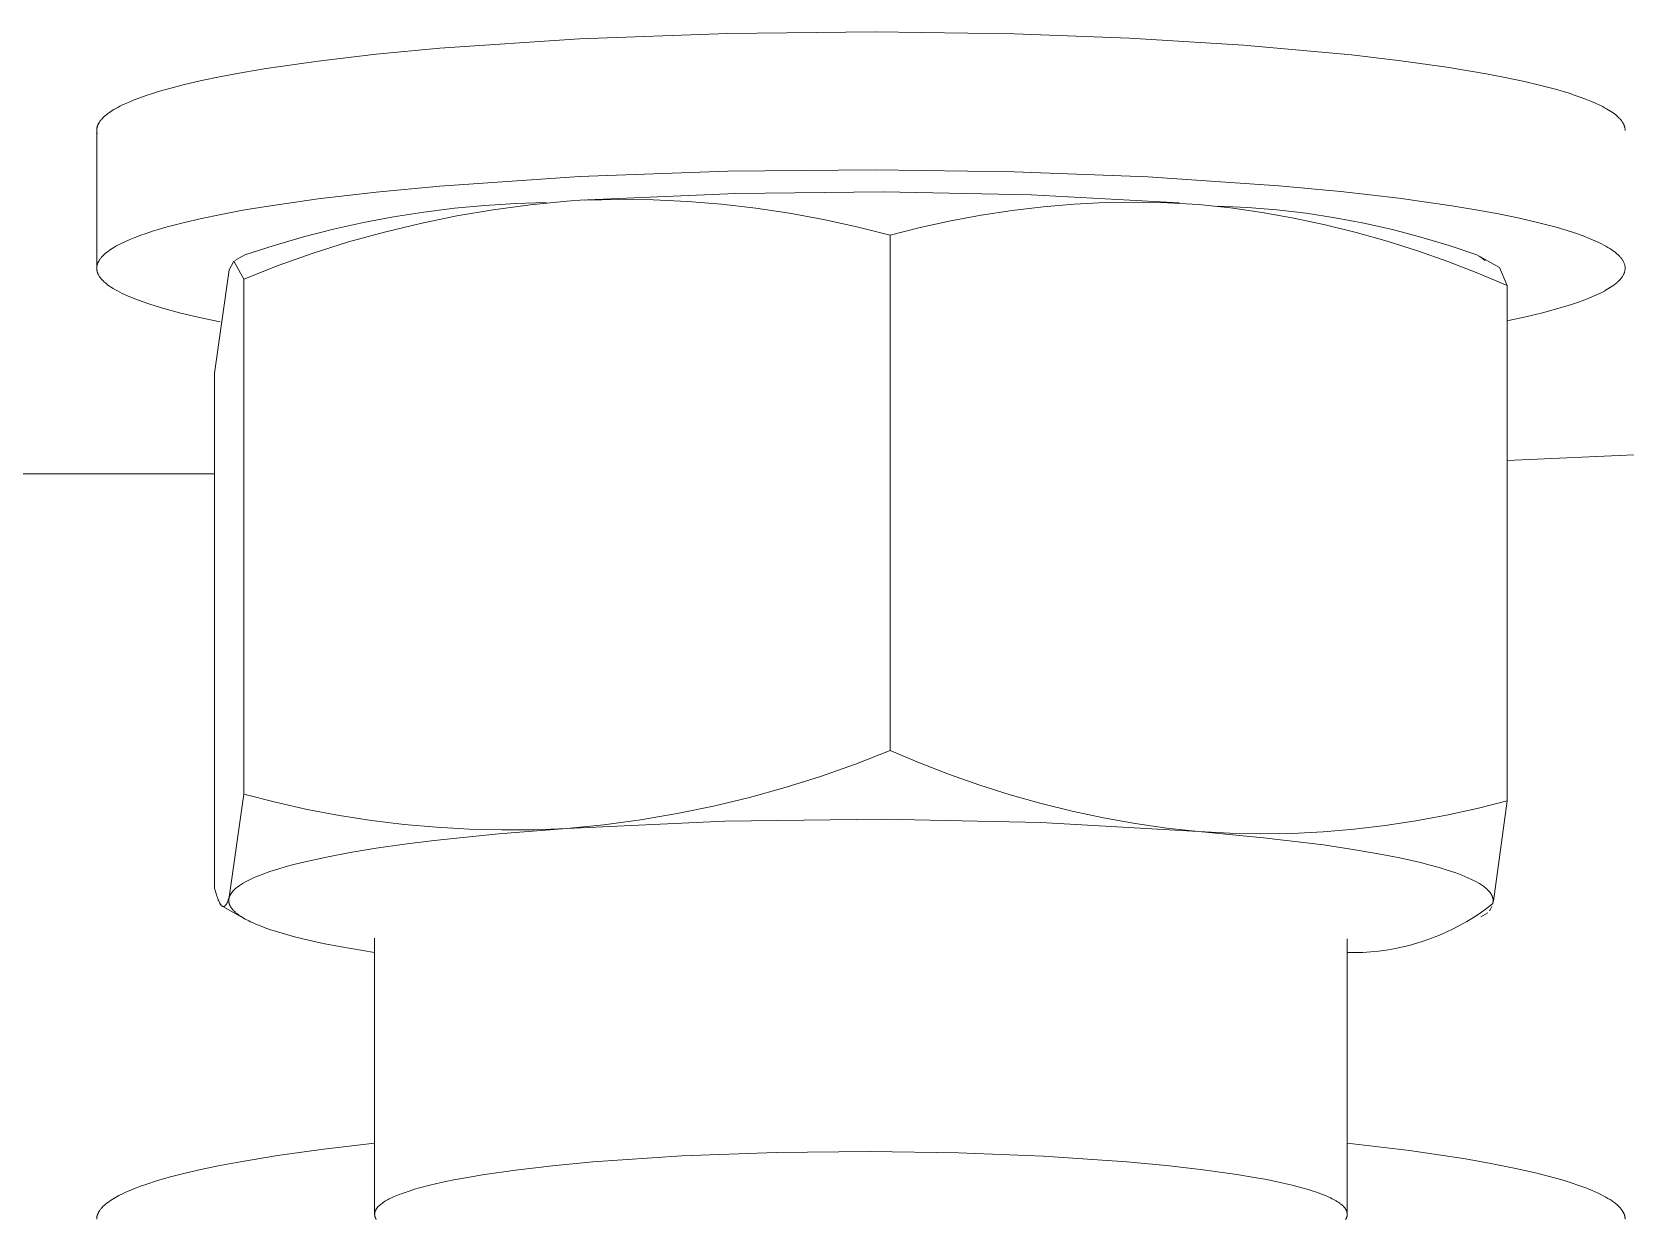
# Model space of a CAD drawing. Header units: inches. Extents: x -10 to 169, y -3 to 129.
# Drawn here: x 61.59 to 62.131, y 111.569 to 111.972 of the extents above; entities that cross this region are included whole.
import ezdxf

# ---------------------------------------------------------------- set-up
doc = ezdxf.new("R2010")
doc.units = ezdxf.units.IN
doc.layers.add('ZANO_R', color=7, linetype='Continuous', lineweight=0)

msp = doc.modelspace()

# ---------------------------------------------------------------- linework, layer by layer
at = {"layer": 'ZANO_R'}
for p, q in [((61.72823, 111.96692), (61.77569, 111.97011)), ((61.77569, 111.97011), (61.82612, 111.97195)), ((61.82612, 111.97195), (61.8763, 111.97245)), ((61.8763, 111.97245), (61.92349, 111.97178)), ((61.92349, 111.97178), (61.96268, 111.97033)), ((61.96268, 111.97033), (62.00153, 111.96796)), ((62.00153, 111.96796), (62.03816, 111.96466)), ((61.6692, 111.96001), (61.68683, 111.96255)), ((61.68683, 111.96255), (61.7066, 111.96487)), ((61.7066, 111.96487), (61.72823, 111.96692)), ((62.03816, 111.96466), (62.05502, 111.96267)), ((62.05502, 111.96267), (62.07059, 111.96048)), ((61.64713, 111.95589), (61.65388, 111.9573)), ((61.65388, 111.9573), (61.66124, 111.95867)), ((61.66124, 111.95867), (61.6692, 111.96001)), ((62.07059, 111.96048), (62.08467, 111.95811)), ((62.08467, 111.95811), (62.09108, 111.95687)), ((62.09108, 111.95687), (62.09705, 111.95559)), ((61.62834, 111.95082), (61.63056, 111.95156)), ((61.63056, 111.95156), (61.63294, 111.95229)), ((61.63294, 111.95229), (61.63547, 111.95302)), ((61.63547, 111.95302), (61.64099, 111.95446)), ((61.64099, 111.95446), (61.64713, 111.95589)), ((62.09705, 111.95559), (62.10257, 111.95428)), ((62.10257, 111.95428), (62.10762, 111.95294)), ((62.10762, 111.95294), (62.11218, 111.95158)), ((62.11218, 111.95158), (62.11428, 111.95089)), ((61.61622, 111.9453), (61.61684, 111.9457)), ((61.61684, 111.9457), (61.61743, 111.94606)), ((61.61743, 111.94606), (61.61806, 111.94643)), ((61.61806, 111.94643), (61.61872, 111.94679)), ((61.61872, 111.94679), (61.61941, 111.94716)), ((61.61941, 111.94716), (61.62014, 111.94752)), ((61.62014, 111.94752), (61.62091, 111.94789)), ((61.62091, 111.94789), (61.62255, 111.94862)), ((61.62255, 111.94862), (61.62433, 111.94935)), ((61.62433, 111.94935), (61.62626, 111.95009)), ((61.62626, 111.95009), (61.62834, 111.95082)), ((62.11428, 111.95089), (62.11626, 111.9502)), ((62.11626, 111.9502), (62.11811, 111.9495)), ((62.11811, 111.9495), (62.11984, 111.9488)), ((62.11984, 111.9488), (62.12144, 111.9481)), ((62.12144, 111.9481), (62.12292, 111.9474)), ((62.12292, 111.9474), (62.12362, 111.94705)), ((62.12362, 111.94705), (62.12428, 111.94669)), ((62.12428, 111.94669), (62.12491, 111.94634)), ((62.12491, 111.94634), (62.12551, 111.94599)), ((62.12551, 111.94599), (62.12608, 111.94564)), ((62.12608, 111.94564), (62.12662, 111.94528)), ((61.6117, 111.94008), (61.61173, 111.94019)), ((61.61173, 111.94019), (61.61176, 111.9403)), ((61.61176, 111.9403), (61.61179, 111.9404)), ((61.61179, 111.9404), (61.61183, 111.94051)), ((61.61183, 111.94051), (61.61187, 111.94062)), ((61.61187, 111.94062), (61.61191, 111.94073)), ((61.61191, 111.94073), (61.61196, 111.94083)), ((61.61196, 111.94083), (61.612, 111.94094)), ((61.612, 111.94094), (61.61205, 111.94105)), ((61.61205, 111.94105), (61.61211, 111.94115)), ((61.61211, 111.94115), (61.61216, 111.94126)), ((61.61216, 111.94126), (61.61222, 111.94137)), ((61.61222, 111.94137), (61.61228, 111.94147)), ((61.61228, 111.94147), (61.61234, 111.94158)), ((61.61234, 111.94158), (61.61241, 111.94169)), ((61.61241, 111.94169), (61.61247, 111.94179)), ((61.61247, 111.94179), (61.61262, 111.942)), ((61.61262, 111.942), (61.61277, 111.94221)), ((61.61277, 111.94221), (61.61293, 111.94242)), ((61.61293, 111.94242), (61.61311, 111.94263)), ((61.61311, 111.94263), (61.61329, 111.94284)), ((61.61329, 111.94284), (61.61348, 111.94305)), ((61.61348, 111.94305), (61.61368, 111.94326)), ((61.61368, 111.94326), (61.6139, 111.94347)), ((61.6139, 111.94347), (61.61412, 111.94367)), ((61.61412, 111.94367), (61.61435, 111.94388)), ((61.61435, 111.94388), (61.61459, 111.94408)), ((61.61459, 111.94408), (61.61484, 111.94429)), ((61.61484, 111.94429), (61.6151, 111.94449)), ((61.6151, 111.94449), (61.61536, 111.9447)), ((61.61536, 111.9447), (61.61564, 111.9449)), ((61.61564, 111.9449), (61.61622, 111.9453)), ((62.12662, 111.94528), (62.12713, 111.94493)), ((62.12713, 111.94493), (62.12761, 111.94458)), ((62.12761, 111.94458), (62.12806, 111.94422)), ((62.12806, 111.94422), (62.12827, 111.94405)), ((62.12827, 111.94405), (62.12847, 111.94387)), ((62.12847, 111.94387), (62.12867, 111.9437)), ((62.12867, 111.9437), (62.12886, 111.94352)), ((62.12886, 111.94352), (62.12904, 111.94334)), ((62.12904, 111.94334), (62.12922, 111.94317)), ((62.12922, 111.94317), (62.12939, 111.94299)), ((62.12939, 111.94299), (62.12955, 111.94282)), ((62.12955, 111.94282), (62.1297, 111.94264)), ((62.1297, 111.94264), (62.12985, 111.94247)), ((62.12985, 111.94247), (62.12999, 111.94229)), ((62.12999, 111.94229), (62.13012, 111.94211)), ((62.13012, 111.94211), (62.13024, 111.94194)), ((62.13024, 111.94194), (62.13036, 111.94177)), ((62.13036, 111.94177), (62.13047, 111.94159)), ((62.13047, 111.94159), (62.13057, 111.94142)), ((62.13057, 111.94142), (62.13066, 111.94124)), ((62.13066, 111.94124), (62.13075, 111.94107)), ((62.13075, 111.94107), (62.13083, 111.94089)), ((62.13083, 111.94089), (62.1309, 111.94072)), ((62.1309, 111.94072), (62.13097, 111.94055)), ((62.13097, 111.94055), (62.13103, 111.94037)), ((62.13103, 111.94037), (62.13108, 111.9402)), ((62.13108, 111.9402), (62.13113, 111.94003)), ((61.61156, 111.93899), (61.61157, 111.9391)), ((61.61156, 111.89277), (61.61156, 111.93899)), ((61.61157, 111.93921), (61.61158, 111.93932)), ((61.61157, 111.9391), (61.61157, 111.93921)), ((61.61158, 111.93932), (61.61159, 111.93943)), ((61.61172, 111.93784), (61.61158, 111.93864)), ((61.61159, 111.93943), (61.6116, 111.93954)), ((61.6116, 111.93954), (61.61161, 111.93965)), ((61.61161, 111.93965), (61.61163, 111.93976)), ((61.61163, 111.93976), (61.61165, 111.93986)), ((61.61165, 111.93986), (61.61168, 111.93997)), ((61.61168, 111.93997), (61.6117, 111.94008)), ((62.13113, 111.94003), (62.13116, 111.93985)), ((62.13116, 111.93985), (62.13119, 111.93968)), ((62.13119, 111.93968), (62.13122, 111.93951)), ((62.13122, 111.93951), (62.13124, 111.93934)), ((62.13124, 111.93934), (62.13125, 111.93917)), ((62.13125, 111.93917), (62.13125, 111.93899)), ((61.77569, 111.92326), (61.82612, 111.9251)), ((61.82612, 111.9251), (61.8763, 111.9256)), ((61.8763, 111.9256), (61.92349, 111.92493)), ((61.92349, 111.92493), (61.96894, 111.92316)), ((61.7066, 111.91802), (61.72823, 111.92007)), ((61.72823, 111.92007), (61.77569, 111.92326)), ((61.96894, 111.92316), (62.01354, 111.92016)), ((62.01354, 111.92016), (62.03459, 111.91819)), ((61.66124, 111.91182), (61.6692, 111.91316)), ((61.6692, 111.91316), (61.68683, 111.9157)), ((61.68683, 111.9157), (61.7066, 111.91802)), ((61.74357, 111.91349), (61.73317, 111.91251)), ((61.75399, 111.91413), (61.74357, 111.91349)), ((61.74641, 111.91201), (61.7589, 111.91369)), ((61.76443, 111.91445), (61.75399, 111.91413)), ((61.7589, 111.91369), (61.77144, 111.91494)), ((61.77746, 111.91534), (61.77144, 111.91494)), ((61.77747, 111.91529), (61.78912, 111.91551)), ((61.82871, 111.91756), (61.77844, 111.9154)), ((61.78912, 111.91551), (61.80078, 111.91535)), ((61.80078, 111.91535), (61.81243, 111.91479)), ((61.81243, 111.91479), (61.82405, 111.91385)), ((61.82405, 111.91385), (61.83563, 111.91251)), ((61.87903, 111.9181), (61.82871, 111.91756)), ((61.92934, 111.91704), (61.87903, 111.9181)), ((61.97959, 111.91436), (61.92934, 111.91704)), ((61.93333, 111.91304), (61.94389, 111.91391)), ((61.94389, 111.91391), (61.95447, 111.91443)), ((61.95447, 111.91443), (61.96506, 111.91459)), ((61.96506, 111.91459), (61.97565, 111.91439)), ((61.97565, 111.91439), (61.98623, 111.91384)), ((61.98623, 111.91384), (61.99706, 111.91261)), ((62.00288, 111.9128), (61.9929, 111.91327)), ((62.03459, 111.91819), (62.0543, 111.91592)), ((62.0543, 111.91592), (62.07229, 111.91337)), ((62.07229, 111.91337), (62.08054, 111.912)), ((61.64099, 111.90761), (61.64713, 111.90904)), ((61.64713, 111.90904), (61.65388, 111.91045)), ((61.65388, 111.91045), (61.66124, 111.91182)), ((61.71249, 111.90959), (61.70223, 111.90764)), ((61.72281, 111.91122), (61.71249, 111.90959)), ((61.72163, 111.90738), (61.73398, 111.90991)), ((61.73317, 111.91251), (61.72281, 111.91122)), ((61.73398, 111.90991), (61.74641, 111.91201)), ((61.83563, 111.91251), (61.84716, 111.9108)), ((61.84716, 111.9108), (61.85863, 111.90869)), ((61.85863, 111.90869), (61.87002, 111.9062)), ((61.89158, 111.90598), (61.90192, 111.90827)), ((61.90192, 111.90827), (61.91233, 111.91021)), ((61.91233, 111.91021), (61.92281, 111.9118)), ((61.92281, 111.9118), (61.93333, 111.91304)), ((61.99706, 111.91261), (62.00784, 111.91103)), ((62.01283, 111.91198), (62.00288, 111.9128)), ((62.00784, 111.91103), (62.01856, 111.90911)), ((62.02275, 111.91082), (62.01283, 111.91198)), ((62.01856, 111.90911), (62.02922, 111.90685)), ((62.03262, 111.90931), (62.02275, 111.91082)), ((62.04243, 111.90745), (62.03262, 111.90931)), ((62.08054, 111.912), (62.08824, 111.91058)), ((62.08824, 111.91058), (62.09536, 111.90911)), ((62.09536, 111.90911), (62.10187, 111.9076)), ((61.62255, 111.90177), (61.62433, 111.9025)), ((61.62433, 111.9025), (61.62626, 111.90324)), ((61.62626, 111.90324), (61.62834, 111.90397)), ((61.62834, 111.90397), (61.63056, 111.9047)), ((61.63056, 111.9047), (61.63294, 111.90544)), ((61.63294, 111.90544), (61.63547, 111.90617)), ((61.63547, 111.90617), (61.64099, 111.90761)), ((61.68192, 111.90279), (61.67189, 111.89988)), ((61.69204, 111.90538), (61.68192, 111.90279)), ((61.70223, 111.90764), (61.69204, 111.90538)), ((61.69722, 111.90105), (61.70937, 111.90442)), ((61.70937, 111.90442), (61.72163, 111.90738)), ((61.87002, 111.9062), (61.88132, 111.90334)), ((61.88132, 111.90334), (61.89158, 111.90598)), ((61.88132, 111.90334), (61.88132, 111.72825)), ((62.02922, 111.90685), (62.0398, 111.90425)), ((62.0398, 111.90425), (62.05029, 111.90131)), ((62.05217, 111.90526), (62.04243, 111.90745)), ((62.06183, 111.90273), (62.05217, 111.90526)), ((62.0714, 111.89986), (62.06183, 111.90273)), ((62.10187, 111.9076), (62.10775, 111.90605)), ((62.10775, 111.90605), (62.11045, 111.90526)), ((62.11045, 111.90526), (62.11298, 111.90447)), ((62.11298, 111.90447), (62.11535, 111.90367)), ((62.11535, 111.90367), (62.11755, 111.90287)), ((62.11755, 111.90287), (62.11959, 111.90206)), ((61.61394, 111.89665), (61.61414, 111.89684)), ((61.61414, 111.89684), (61.61434, 111.89703)), ((61.61434, 111.89703), (61.61456, 111.89721)), ((61.61456, 111.89721), (61.61478, 111.8974)), ((61.61478, 111.8974), (61.61525, 111.89776)), ((61.61525, 111.89776), (61.61575, 111.89813)), ((61.61575, 111.89813), (61.61628, 111.89849)), ((61.61628, 111.89849), (61.61684, 111.89885)), ((61.61684, 111.89885), (61.61743, 111.89921)), ((61.61743, 111.89921), (61.61806, 111.89958)), ((61.61806, 111.89958), (61.61872, 111.89994)), ((61.61872, 111.89994), (61.61941, 111.90031)), ((61.61941, 111.90031), (61.62014, 111.90067)), ((61.62014, 111.90067), (61.62091, 111.90104)), ((61.62091, 111.90104), (61.62255, 111.90177)), ((61.67189, 111.89988), (61.66196, 111.89666)), ((61.67331, 111.89307), (61.6852, 111.89727)), ((61.6852, 111.89727), (61.69722, 111.90105)), ((62.05029, 111.90131), (62.06068, 111.89804)), ((62.06068, 111.89804), (62.07096, 111.89444)), ((62.08086, 111.89666), (62.0714, 111.89986)), ((62.11959, 111.90206), (62.12146, 111.90124)), ((62.12146, 111.90124), (62.12233, 111.90084)), ((62.12233, 111.90084), (62.12316, 111.90043)), ((62.12316, 111.90043), (62.12395, 111.90002)), ((62.12395, 111.90002), (62.1247, 111.89961)), ((62.1247, 111.89961), (62.1254, 111.8992)), ((62.1254, 111.8992), (62.12607, 111.89879)), ((62.12607, 111.89879), (62.12669, 111.89838)), ((62.12669, 111.89838), (62.12727, 111.89797)), ((62.12727, 111.89797), (62.12755, 111.89777)), ((62.12755, 111.89777), (62.12781, 111.89757)), ((62.12781, 111.89757), (62.12807, 111.89736)), ((62.12807, 111.89736), (62.12832, 111.89716)), ((62.12832, 111.89716), (62.12855, 111.89695)), ((62.12855, 111.89695), (62.12878, 111.89675)), ((61.61156, 111.89214), (61.61157, 111.89224)), ((61.61157, 111.89204), (61.61156, 111.89214)), ((61.61157, 111.89244), (61.61158, 111.89253)), ((61.61157, 111.89234), (61.61157, 111.89244)), ((61.61157, 111.89224), (61.61157, 111.89234)), ((61.61157, 111.89194), (61.61157, 111.89204)), ((61.61157, 111.89185), (61.61157, 111.89194)), ((61.61158, 111.89175), (61.61157, 111.89185)), ((61.61158, 111.89253), (61.61159, 111.89263)), ((61.61159, 111.89165), (61.61158, 111.89175)), ((61.61159, 111.89263), (61.6116, 111.89273)), ((61.6116, 111.89155), (61.61159, 111.89165)), ((61.6116, 111.89273), (61.61162, 111.89283)), ((61.61162, 111.89145), (61.6116, 111.89155)), ((61.61162, 111.89283), (61.61164, 111.89293)), ((61.61164, 111.89135), (61.61162, 111.89145)), ((61.61164, 111.89293), (61.61165, 111.89302)), ((61.61165, 111.89302), (61.61168, 111.89312)), ((61.61168, 111.89312), (61.6117, 111.89322)), ((61.6117, 111.89322), (61.61172, 111.89332)), ((61.61172, 111.89332), (61.61175, 111.89341)), ((61.61175, 111.89341), (61.61178, 111.89351)), ((61.61178, 111.89351), (61.61181, 111.89361)), ((61.61181, 111.89361), (61.61185, 111.8937)), ((61.61185, 111.8937), (61.61188, 111.8938)), ((61.61188, 111.8938), (61.61192, 111.8939)), ((61.61192, 111.8939), (61.61196, 111.89399)), ((61.61196, 111.89399), (61.612, 111.89409)), ((61.612, 111.89409), (61.61205, 111.89419)), ((61.61205, 111.89419), (61.6121, 111.89428)), ((61.6121, 111.89428), (61.61215, 111.89438)), ((61.61215, 111.89438), (61.61225, 111.89457)), ((61.61225, 111.89457), (61.61236, 111.89476)), ((61.61236, 111.89476), (61.61248, 111.89496)), ((61.61248, 111.89496), (61.61261, 111.89515)), ((61.61261, 111.89515), (61.61275, 111.89534)), ((61.61275, 111.89534), (61.6129, 111.89553)), ((61.6129, 111.89553), (61.61305, 111.89572)), ((61.61305, 111.89572), (61.61321, 111.8959)), ((61.61321, 111.8959), (61.61338, 111.89609)), ((61.61338, 111.89609), (61.61356, 111.89628)), ((61.61356, 111.89628), (61.61374, 111.89647)), ((61.61374, 111.89647), (61.61394, 111.89665)), ((61.65166, 111.85653), (61.65662, 111.89154)), ((61.65662, 111.89154), (61.65819, 111.89456)), ((61.65821, 111.89457), (61.66157, 111.88847)), ((61.65848, 111.89472), (61.66196, 111.89666)), ((61.66157, 111.88847), (61.67331, 111.89307)), ((62.07096, 111.89444), (62.08112, 111.89051)), ((62.08086, 111.89666), (62.08854, 111.89238)), ((62.08181, 111.89611), (62.08131, 111.8964)), ((62.0823, 111.8958), (62.08181, 111.89611)), ((62.08278, 111.89547), (62.0823, 111.8958)), ((62.08325, 111.89513), (62.08278, 111.89547)), ((62.08371, 111.89478), (62.08325, 111.89513)), ((62.09115, 111.88626), (62.08854, 111.89238)), ((62.12878, 111.89675), (62.12899, 111.89654)), ((62.12899, 111.89654), (62.1292, 111.89634)), ((62.1292, 111.89634), (62.12939, 111.89614)), ((62.12939, 111.89614), (62.12958, 111.89593)), ((62.12958, 111.89593), (62.12975, 111.89573)), ((62.12975, 111.89573), (62.12992, 111.89553)), ((62.12992, 111.89553), (62.13007, 111.89532)), ((62.13007, 111.89532), (62.13022, 111.89512)), ((62.13022, 111.89512), (62.13035, 111.89492)), ((62.13035, 111.89492), (62.13048, 111.89472)), ((62.13048, 111.89472), (62.1306, 111.89451)), ((62.1306, 111.89451), (62.1307, 111.89431)), ((62.1307, 111.89431), (62.1308, 111.89411)), ((62.1308, 111.89411), (62.13089, 111.89391)), ((62.13089, 111.89391), (62.13097, 111.89371)), ((62.13097, 111.89371), (62.13103, 111.89351)), ((62.13103, 111.89351), (62.13109, 111.89331)), ((62.13109, 111.89331), (62.13114, 111.8931)), ((62.13114, 111.8931), (62.13118, 111.8929)), ((62.1312, 111.89151), (62.13117, 111.89132)), ((62.13118, 111.8929), (62.13121, 111.8927)), ((62.13123, 111.89171), (62.1312, 111.89151)), ((62.13121, 111.8927), (62.13123, 111.89251)), ((62.13123, 111.89251), (62.13125, 111.89231)), ((62.13124, 111.89191), (62.13123, 111.89171)), ((62.13125, 111.89211), (62.13124, 111.89191)), ((62.13125, 111.89231), (62.13125, 111.89211)), ((61.61166, 111.89125), (61.61164, 111.89135)), ((61.61168, 111.89115), (61.61166, 111.89125)), ((61.6117, 111.89105), (61.61168, 111.89115)), ((61.61173, 111.89095), (61.6117, 111.89105)), ((61.61176, 111.89085), (61.61173, 111.89095)), ((61.61179, 111.89075), (61.61176, 111.89085)), ((61.61182, 111.89065), (61.61179, 111.89075)), ((61.61186, 111.89056), (61.61182, 111.89065)), ((61.61189, 111.89046), (61.61186, 111.89056)), ((61.61193, 111.89036), (61.61189, 111.89046)), ((61.61198, 111.89026), (61.61193, 111.89036)), ((61.61202, 111.89016), (61.61198, 111.89026)), ((61.61207, 111.89006), (61.61202, 111.89016)), ((61.61212, 111.88996), (61.61207, 111.89006)), ((61.61217, 111.88986), (61.61212, 111.88996)), ((61.61223, 111.88976), (61.61217, 111.88986)), ((61.61228, 111.88966), (61.61223, 111.88976)), ((61.6124, 111.88945), (61.61228, 111.88966)), ((61.61253, 111.88925), (61.6124, 111.88945)), ((61.61267, 111.88905), (61.61253, 111.88925)), ((61.61282, 111.88885), (61.61267, 111.88905)), ((61.61298, 111.88865), (61.61282, 111.88885)), ((61.61315, 111.88845), (61.61298, 111.88865)), ((61.61333, 111.88825), (61.61315, 111.88845)), ((61.61352, 111.88804), (61.61333, 111.88825)), ((61.61372, 111.88784), (61.61352, 111.88804)), ((61.61393, 111.88764), (61.61372, 111.88784)), ((61.61414, 111.88744), (61.61393, 111.88764)), ((61.61437, 111.88724), (61.61414, 111.88744)), ((61.61461, 111.88703), (61.61437, 111.88724)), ((61.61486, 111.88683), (61.61461, 111.88703)), ((61.61512, 111.88663), (61.61486, 111.88683)), ((61.61538, 111.88643), (61.61512, 111.88663)), ((61.61595, 111.88602), (61.61538, 111.88643)), ((61.61656, 111.88561), (61.61595, 111.88602)), ((61.66157, 111.71338), (61.66157, 111.88847)), ((62.08112, 111.89051), (62.09115, 111.88626)), ((62.09115, 111.71117), (62.09115, 111.88626)), ((62.12707, 111.88616), (62.12654, 111.8858)), ((62.12757, 111.88653), (62.12707, 111.88616)), ((62.12804, 111.8869), (62.12757, 111.88653)), ((62.12827, 111.88709), (62.12804, 111.8869)), ((62.12849, 111.88728), (62.12827, 111.88709)), ((62.1287, 111.88746), (62.12849, 111.88728)), ((62.1289, 111.88765), (62.1287, 111.88746)), ((62.12909, 111.88784), (62.1289, 111.88765)), ((62.12928, 111.88803), (62.12909, 111.88784)), ((62.12946, 111.88822), (62.12928, 111.88803)), ((62.12963, 111.88841), (62.12946, 111.88822)), ((62.12979, 111.8886), (62.12963, 111.88841)), ((62.12994, 111.88879), (62.12979, 111.8886)), ((62.13009, 111.88898), (62.12994, 111.88879)), ((62.13022, 111.88917), (62.13009, 111.88898)), ((62.13035, 111.88937), (62.13022, 111.88917)), ((62.13047, 111.88956), (62.13035, 111.88937)), ((62.13059, 111.88975), (62.13047, 111.88956)), ((62.13069, 111.88995), (62.13059, 111.88975)), ((62.13078, 111.89014), (62.13069, 111.88995)), ((62.13087, 111.89034), (62.13078, 111.89014)), ((62.13095, 111.89053), (62.13087, 111.89034)), ((62.13102, 111.89073), (62.13095, 111.89053)), ((62.13108, 111.89092), (62.13102, 111.89073)), ((62.13113, 111.89112), (62.13108, 111.89092)), ((62.13117, 111.89132), (62.13113, 111.89112)), ((61.6172, 111.88521), (61.61656, 111.88561)), ((61.61789, 111.8848), (61.6172, 111.88521)), ((61.61862, 111.8844), (61.61789, 111.8848)), ((61.61938, 111.88399), (61.61862, 111.8844)), ((61.62019, 111.88359), (61.61938, 111.88399)), ((61.62104, 111.88319), (61.62019, 111.88359)), ((61.62287, 111.88238), (61.62104, 111.88319)), ((61.62486, 111.88158), (61.62287, 111.88238)), ((61.62701, 111.88078), (61.62486, 111.88158)), ((61.62932, 111.87998), (61.62701, 111.88078)), ((62.11703, 111.88122), (62.11507, 111.88052)), ((62.11885, 111.88193), (62.11703, 111.88122)), ((62.12054, 111.88263), (62.11885, 111.88193)), ((62.12209, 111.88334), (62.12054, 111.88263)), ((62.12282, 111.88369), (62.12209, 111.88334)), ((62.12351, 111.88404), (62.12282, 111.88369)), ((62.12418, 111.88439), (62.12351, 111.88404)), ((62.12481, 111.88474), (62.12418, 111.88439)), ((62.12541, 111.88509), (62.12481, 111.88474)), ((62.12598, 111.88544), (62.12541, 111.88509)), ((62.12654, 111.8858), (62.12598, 111.88544)), ((61.6318, 111.8792), (61.62932, 111.87998)), ((61.63443, 111.87841), (61.6318, 111.8792)), ((61.64019, 111.87687), (61.63443, 111.87841)), ((61.64656, 111.87537), (61.64019, 111.87687)), ((61.65353, 111.87391), (61.64656, 111.87537)), ((62.09746, 111.87564), (62.09115, 111.87428)), ((62.1032, 111.87702), (62.09746, 111.87564)), ((62.10837, 111.87841), (62.1032, 111.87702)), ((62.11074, 111.87911), (62.10837, 111.87841)), ((62.11298, 111.87981), (62.11074, 111.87911)), ((62.11507, 111.88052), (62.11298, 111.87981)), ((61.65166, 111.68144), (61.65166, 111.85653)), ((62.13686, 111.82886), (62.09115, 111.82675)), ((61.65166, 111.82232), (61.084, 111.82232)), ((61.86958, 111.72365), (61.85769, 111.71945)), ((61.88132, 111.72825), (61.86958, 111.72365)), ((61.88132, 111.72825), (61.89135, 111.724)), ((61.89135, 111.724), (61.90151, 111.72007)), ((61.85769, 111.71945), (61.84567, 111.71567)), ((61.90151, 111.72007), (61.91179, 111.71646)), ((61.66157, 111.71338), (61.65662, 111.67837)), ((61.67232, 111.71063), (61.66157, 111.71338)), ((61.84567, 111.71567), (61.83352, 111.7123)), ((61.91179, 111.71646), (61.92218, 111.71319)), ((61.92218, 111.71319), (61.93267, 111.71026)), ((61.68316, 111.70823), (61.67232, 111.71063)), ((61.69406, 111.70618), (61.68316, 111.70823)), ((61.82126, 111.70934), (61.80891, 111.70681)), ((61.83352, 111.7123), (61.82126, 111.70934)), ((61.93267, 111.71026), (61.94325, 111.70766)), ((61.94325, 111.70766), (61.95391, 111.70539)), ((62.07055, 111.70624), (62.08089, 111.70853)), ((62.08089, 111.70853), (62.09115, 111.71117)), ((62.08644, 111.677), (62.09115, 111.71117)), ((61.70502, 111.70448), (61.69406, 111.70618)), ((61.71604, 111.70314), (61.70502, 111.70448)), ((61.72709, 111.70215), (61.71604, 111.70314)), ((61.73817, 111.70152), (61.72709, 111.70215)), ((61.82512, 111.70428), (61.77144, 111.70177)), ((61.78399, 111.70302), (61.77144, 111.70177)), ((61.79648, 111.7047), (61.78399, 111.70302)), ((61.80891, 111.70681), (61.79648, 111.7047)), ((61.87886, 111.70493), (61.82512, 111.70428)), ((61.93258, 111.70373), (61.87886, 111.70493)), ((61.98623, 111.70067), (61.93258, 111.70373)), ((61.95391, 111.70539), (61.96463, 111.70347)), ((61.96463, 111.70347), (61.97541, 111.7019)), ((61.97541, 111.7019), (61.98623, 111.70067)), ((62.03914, 111.70148), (62.04966, 111.70271)), ((62.04966, 111.70271), (62.06013, 111.7043)), ((62.06013, 111.7043), (62.07055, 111.70624)), ((61.71616, 111.69641), (61.70662, 111.69504)), ((61.72632, 111.69769), (61.71616, 111.69641)), ((61.74815, 111.69995), (61.72632, 111.69769)), ((61.74926, 111.70125), (61.73817, 111.70152)), ((61.77144, 111.70177), (61.74815, 111.69995)), ((61.76036, 111.70133), (61.74926, 111.70125)), ((61.77144, 111.70177), (61.76036, 111.70133)), ((61.98623, 111.70067), (61.99681, 111.70011)), ((62.00832, 111.69861), (61.98623, 111.70067)), ((61.99681, 111.70011), (62.00741, 111.69992)), ((62.00741, 111.69992), (62.018, 111.70008)), ((62.02869, 111.69614), (62.00832, 111.69861)), ((62.018, 111.70008), (62.02858, 111.7006)), ((62.02858, 111.7006), (62.03914, 111.70148)), ((61.68968, 111.69205), (61.68241, 111.69045)), ((61.69778, 111.69359), (61.68968, 111.69205)), ((61.70662, 111.69504), (61.69778, 111.69359)), ((62.03802, 111.69476), (62.02869, 111.69614)), ((62.04668, 111.69329), (62.03802, 111.69476)), ((62.0546, 111.69175), (62.04668, 111.69329)), ((62.06171, 111.69014), (62.0546, 111.69175)), ((61.66693, 111.68581), (61.66587, 111.68537)), ((61.66805, 111.68624), (61.66693, 111.68581)), ((61.67047, 111.6871), (61.66805, 111.68624)), ((61.67312, 111.68795), (61.67047, 111.6871)), ((61.67599, 111.6888), (61.67312, 111.68795)), ((61.67909, 111.68963), (61.67599, 111.6888)), ((61.68241, 111.69045), (61.67909, 111.68963)), ((62.06495, 111.68931), (62.06171, 111.69014)), ((62.06797, 111.68847), (62.06495, 111.68931)), ((62.07077, 111.68762), (62.06797, 111.68847)), ((62.07334, 111.68675), (62.07077, 111.68762)), ((62.07454, 111.68632), (62.07334, 111.68675)), ((62.07568, 111.68588), (62.07454, 111.68632)), ((62.07677, 111.68544), (62.07568, 111.68588)), ((61.65197, 111.68029), (61.65166, 111.68144)), ((61.65227, 111.67924), (61.65197, 111.68029)), ((61.65767, 111.68022), (61.65758, 111.68011)), ((61.65777, 111.68033), (61.65767, 111.68022)), ((61.65796, 111.68055), (61.65777, 111.68033)), ((61.65817, 111.68077), (61.65796, 111.68055)), ((61.6584, 111.68098), (61.65817, 111.68077)), ((61.65863, 111.6812), (61.6584, 111.68098)), ((61.65889, 111.68142), (61.65863, 111.6812)), ((61.65915, 111.68164), (61.65889, 111.68142)), ((61.65943, 111.68186), (61.65915, 111.68164)), ((61.65973, 111.68208), (61.65943, 111.68186)), ((61.66004, 111.6823), (61.65973, 111.68208)), ((61.66036, 111.68252), (61.66004, 111.6823)), ((61.6607, 111.68274), (61.66036, 111.68252)), ((61.66105, 111.68296), (61.6607, 111.68274)), ((61.66141, 111.68318), (61.66105, 111.68296)), ((61.66219, 111.68362), (61.66141, 111.68318)), ((61.66302, 111.68406), (61.66219, 111.68362)), ((61.66391, 111.6845), (61.66302, 111.68406)), ((61.66486, 111.68493), (61.66391, 111.6845)), ((61.66587, 111.68537), (61.66486, 111.68493)), ((62.07779, 111.685), (62.07677, 111.68544)), ((62.07876, 111.68456), (62.07779, 111.685)), ((62.07967, 111.68412), (62.07876, 111.68456)), ((62.08052, 111.68368), (62.07967, 111.68412)), ((62.08131, 111.68323), (62.08052, 111.68368)), ((62.08169, 111.68301), (62.08131, 111.68323)), ((62.08205, 111.68279), (62.08169, 111.68301)), ((62.08239, 111.68256), (62.08205, 111.68279)), ((62.08272, 111.68234), (62.08239, 111.68256)), ((62.08304, 111.68212), (62.08272, 111.68234)), ((62.08334, 111.6819), (62.08304, 111.68212)), ((62.08362, 111.68167), (62.08334, 111.6819)), ((62.08389, 111.68145), (62.08362, 111.68167)), ((62.08415, 111.68123), (62.08389, 111.68145)), ((62.0844, 111.681), (62.08415, 111.68123)), ((62.08462, 111.68078), (62.0844, 111.681)), ((62.08484, 111.68056), (62.08462, 111.68078)), ((62.08494, 111.68045), (62.08484, 111.68056)), ((62.08504, 111.68034), (62.08494, 111.68045)), ((62.08513, 111.68023), (62.08504, 111.68034)), ((62.08522, 111.68011), (62.08513, 111.68023)), ((61.65242, 111.67876), (61.65227, 111.67924)), ((61.65257, 111.67831), (61.65242, 111.67876)), ((61.65273, 111.67788), (61.65257, 111.67831)), ((61.65288, 111.67748), (61.65273, 111.67788)), ((61.65303, 111.67712), (61.65288, 111.67748)), ((61.65319, 111.67678), (61.65303, 111.67712)), ((61.65326, 111.67662), (61.65319, 111.67678)), ((61.65334, 111.67647), (61.65326, 111.67662)), ((61.65342, 111.67633), (61.65334, 111.67647)), ((61.65349, 111.6762), (61.65342, 111.67633)), ((61.65357, 111.67607), (61.65349, 111.6762)), ((61.65365, 111.67596), (61.65357, 111.67607)), ((61.65369, 111.6759), (61.65365, 111.67596)), ((61.65373, 111.67585), (61.65369, 111.6759)), ((61.65376, 111.6758), (61.65373, 111.67585)), ((61.6538, 111.67575), (61.65376, 111.6758)), ((61.65384, 111.6757), (61.6538, 111.67575)), ((61.65388, 111.67565), (61.65384, 111.6757)), ((61.65392, 111.67561), (61.65388, 111.67565)), ((61.65396, 111.67557), (61.65392, 111.67561)), ((61.654, 111.67553), (61.65396, 111.67557)), ((61.65403, 111.6755), (61.654, 111.67553)), ((61.65407, 111.67546), (61.65403, 111.6755)), ((61.65411, 111.67543), (61.65407, 111.67546)), ((61.65413, 111.67542), (61.65411, 111.67543)), ((61.65415, 111.6754), (61.65413, 111.67542)), ((61.65417, 111.67539), (61.65415, 111.6754)), ((61.65419, 111.67537), (61.65417, 111.67539)), ((61.65421, 111.67536), (61.65419, 111.67537)), ((61.65423, 111.67535), (61.65421, 111.67536)), ((61.65425, 111.67534), (61.65423, 111.67535)), ((61.65427, 111.67533), (61.65425, 111.67534)), ((61.65429, 111.67531), (61.65427, 111.67533)), ((61.6543, 111.6753), (61.65429, 111.67531)), ((61.65432, 111.67529), (61.6543, 111.6753)), ((61.65434, 111.67529), (61.65432, 111.67529)), ((61.65436, 111.67528), (61.65434, 111.67529)), ((61.65438, 111.67527), (61.65436, 111.67528)), ((61.6544, 111.67526), (61.65438, 111.67527)), ((61.65442, 111.67526), (61.6544, 111.67526)), ((61.6615, 111.67129), (61.65441, 111.67524)), ((61.65444, 111.67525), (61.65442, 111.67526)), ((61.65446, 111.67524), (61.65444, 111.67525)), ((61.65448, 111.67524), (61.65446, 111.67524)), ((61.6545, 111.67523), (61.65448, 111.67524)), ((61.65452, 111.67523), (61.6545, 111.67523)), ((61.65454, 111.67523), (61.65452, 111.67523)), ((61.65456, 111.67522), (61.65454, 111.67523)), ((61.65458, 111.67522), (61.65456, 111.67522)), ((61.6546, 111.67522), (61.65458, 111.67522)), ((61.65462, 111.67522), (61.6546, 111.67522)), ((61.65463, 111.67522), (61.65462, 111.67522)), ((61.65465, 111.67522), (61.65463, 111.67522)), ((61.65467, 111.67522), (61.65465, 111.67522)), ((61.65469, 111.67522), (61.65467, 111.67522)), ((61.65471, 111.67522), (61.65469, 111.67522)), ((61.65473, 111.67523), (61.65471, 111.67522)), ((61.65475, 111.67523), (61.65473, 111.67523)), ((61.65477, 111.67523), (61.65475, 111.67523)), ((61.65479, 111.67524), (61.65477, 111.67523)), ((61.65481, 111.67524), (61.65479, 111.67524)), ((61.65483, 111.67525), (61.65481, 111.67524)), ((61.65485, 111.67525), (61.65483, 111.67525)), ((61.65487, 111.67526), (61.65485, 111.67525)), ((61.65489, 111.67527), (61.65487, 111.67526)), ((61.65491, 111.67528), (61.65489, 111.67527)), ((61.65493, 111.67528), (61.65491, 111.67528)), ((61.65495, 111.67529), (61.65493, 111.67528)), ((61.65497, 111.6753), (61.65495, 111.67529)), ((61.65499, 111.67531), (61.65497, 111.6753)), ((61.655, 111.67532), (61.65499, 111.67531)), ((61.65502, 111.67534), (61.655, 111.67532)), ((61.65504, 111.67535), (61.65502, 111.67534)), ((61.65506, 111.67536), (61.65504, 111.67535)), ((61.65508, 111.67537), (61.65506, 111.67536)), ((61.6551, 111.67539), (61.65508, 111.67537)), ((61.65512, 111.6754), (61.6551, 111.67539)), ((61.65514, 111.67542), (61.65512, 111.6754)), ((61.65516, 111.67543), (61.65514, 111.67542)), ((61.65518, 111.67545), (61.65516, 111.67543)), ((61.6552, 111.67547), (61.65518, 111.67545)), ((61.65524, 111.6755), (61.6552, 111.67547)), ((61.65528, 111.67554), (61.65524, 111.6755)), ((61.65532, 111.67558), (61.65528, 111.67554)), ((61.65536, 111.67563), (61.65532, 111.67558)), ((61.6554, 111.67567), (61.65536, 111.67563)), ((61.65543, 111.67572), (61.6554, 111.67567)), ((61.65547, 111.67577), (61.65543, 111.67572)), ((61.65551, 111.67582), (61.65547, 111.67577)), ((61.65555, 111.67588), (61.65551, 111.67582)), ((61.65559, 111.67594), (61.65555, 111.67588)), ((61.65563, 111.676), (61.65559, 111.67594)), ((61.65567, 111.67606), (61.65563, 111.676)), ((61.65575, 111.6762), (61.65567, 111.67606)), ((61.65583, 111.67635), (61.65575, 111.6762)), ((61.65591, 111.6765), (61.65583, 111.67635)), ((61.65599, 111.67667), (61.65591, 111.6765)), ((61.65606, 111.67684), (61.65599, 111.67667)), ((61.65614, 111.67703), (61.65606, 111.67684)), ((61.6563, 111.67744), (61.65614, 111.67703)), ((61.65646, 111.67788), (61.6563, 111.67744)), ((61.65646, 111.67754), (61.65645, 111.67746)), ((61.65645, 111.67746), (61.65645, 111.67739)), ((61.65645, 111.67739), (61.65645, 111.67731)), ((61.65645, 111.67731), (61.65645, 111.67723)), ((61.65645, 111.67723), (61.65645, 111.67716)), ((61.65645, 111.67716), (61.65645, 111.67708)), ((61.65645, 111.67708), (61.65646, 111.67701)), ((61.65662, 111.67837), (61.65646, 111.67788)), ((61.65647, 111.67769), (61.65646, 111.67761)), ((61.65646, 111.67761), (61.65646, 111.67754)), ((61.65646, 111.67701), (61.65646, 111.67693)), ((61.65646, 111.67693), (61.65647, 111.67685)), ((61.65648, 111.67777), (61.65647, 111.67769)), ((61.65647, 111.67685), (61.65648, 111.67678)), ((61.65649, 111.67784), (61.65648, 111.67777)), ((61.65648, 111.67678), (61.65649, 111.6767)), ((61.65651, 111.67792), (61.65649, 111.67784)), ((61.65649, 111.6767), (61.6565, 111.67662)), ((61.6565, 111.67662), (61.65652, 111.67655)), ((61.65652, 111.67799), (61.65651, 111.67792)), ((61.65654, 111.67807), (61.65652, 111.67799)), ((61.65652, 111.67655), (61.65653, 111.67647)), ((61.65653, 111.67647), (61.65655, 111.67639)), ((61.65655, 111.67814), (61.65654, 111.67807)), ((61.65657, 111.67822), (61.65655, 111.67814)), ((61.65655, 111.67639), (61.65657, 111.67632)), ((61.65659, 111.67829), (61.65657, 111.67822)), ((61.65657, 111.67632), (61.65659, 111.67624)), ((61.65662, 111.67837), (61.65659, 111.67829)), ((61.65659, 111.67624), (61.65662, 111.67616)), ((61.65665, 111.67848), (61.65662, 111.67837)), ((61.65662, 111.67616), (61.65664, 111.67609)), ((61.65664, 111.67609), (61.65667, 111.67601)), ((61.65669, 111.67859), (61.65665, 111.67848)), ((61.65667, 111.67601), (61.65669, 111.67593)), ((61.65673, 111.67869), (61.65669, 111.67859)), ((61.65669, 111.67593), (61.65672, 111.67586)), ((61.65672, 111.67586), (61.65675, 111.67578)), ((61.65678, 111.6788), (61.65673, 111.67869)), ((61.65675, 111.67578), (61.65679, 111.6757)), ((61.65683, 111.67891), (61.65678, 111.6788)), ((61.65679, 111.6757), (61.65682, 111.67563)), ((61.65682, 111.67563), (61.65686, 111.67555)), ((61.65688, 111.67902), (61.65683, 111.67891)), ((61.65686, 111.67555), (61.6569, 111.67547)), ((61.65693, 111.67913), (61.65688, 111.67902)), ((61.6569, 111.67547), (61.65698, 111.67532)), ((61.65699, 111.67924), (61.65693, 111.67913)), ((61.65698, 111.67532), (61.65707, 111.67516)), ((61.65705, 111.67935), (61.65699, 111.67924)), ((61.65712, 111.67945), (61.65705, 111.67935)), ((61.65707, 111.67516), (61.65716, 111.67501)), ((61.65719, 111.67956), (61.65712, 111.67945)), ((61.65716, 111.67501), (61.65726, 111.67485)), ((61.65726, 111.67967), (61.65719, 111.67956)), ((61.65734, 111.67978), (61.65726, 111.67967)), ((61.65726, 111.67485), (61.65737, 111.6747)), ((61.65742, 111.67989), (61.65734, 111.67978)), ((61.6575, 111.68), (61.65742, 111.67989)), ((61.65758, 111.68011), (61.6575, 111.68)), ((62.08408, 111.67454), (62.0862, 111.67616)), ((62.08531, 111.68), (62.08522, 111.68011)), ((62.0854, 111.67989), (62.08531, 111.68)), ((62.08548, 111.67978), (62.0854, 111.67989)), ((62.08555, 111.67967), (62.08548, 111.67978)), ((62.08563, 111.67956), (62.08555, 111.67967)), ((62.08561, 111.67456), (62.08571, 111.67478)), ((62.0857, 111.67945), (62.08563, 111.67956)), ((62.08576, 111.67934), (62.0857, 111.67945)), ((62.08571, 111.67478), (62.0858, 111.675)), ((62.08583, 111.67923), (62.08576, 111.67934)), ((62.0858, 111.675), (62.08588, 111.67522)), ((62.08589, 111.67912), (62.08583, 111.67923)), ((62.08594, 111.679), (62.08589, 111.67912)), ((62.08599, 111.67889), (62.08594, 111.679)), ((62.08604, 111.67878), (62.08599, 111.67889)), ((62.08609, 111.67867), (62.08604, 111.67878)), ((62.08613, 111.67856), (62.08609, 111.67867)), ((62.08617, 111.67845), (62.08613, 111.67856)), ((62.0862, 111.67834), (62.08617, 111.67845)), ((62.08624, 111.67823), (62.0862, 111.67834)), ((62.0862, 111.67616), (62.08623, 111.67627)), ((62.08623, 111.67627), (62.08626, 111.67637)), ((62.08626, 111.67812), (62.08624, 111.67823)), ((62.08629, 111.67801), (62.08626, 111.67812)), ((62.08626, 111.67637), (62.08628, 111.67648)), ((62.08628, 111.67648), (62.0863, 111.67659)), ((62.08631, 111.6779), (62.08629, 111.67801)), ((62.0863, 111.67659), (62.08632, 111.6767)), ((62.08633, 111.67779), (62.08631, 111.6779)), ((62.08632, 111.6767), (62.08634, 111.67681)), ((62.08634, 111.67768), (62.08633, 111.67779)), ((62.08635, 111.67757), (62.08634, 111.67768)), ((62.08634, 111.67681), (62.08635, 111.67692)), ((62.08636, 111.67746), (62.08635, 111.67757)), ((62.08635, 111.67692), (62.08636, 111.67703)), ((62.08637, 111.67735), (62.08636, 111.67746)), ((62.08636, 111.67714), (62.08637, 111.67725)), ((62.08636, 111.67703), (62.08636, 111.67714)), ((62.08637, 111.67725), (62.08637, 111.67735)), ((61.65737, 111.6747), (61.65748, 111.67455)), ((61.65748, 111.67455), (61.65761, 111.67439)), ((61.65761, 111.67439), (61.65774, 111.67424)), ((61.65774, 111.67424), (61.65787, 111.67408)), ((61.65787, 111.67408), (61.65801, 111.67393)), ((61.65801, 111.67393), (61.65816, 111.67377)), ((61.65816, 111.67377), (61.65832, 111.67362)), ((61.65832, 111.67362), (61.65848, 111.67346)), ((61.65848, 111.67346), (61.65865, 111.67331)), ((61.65865, 111.67331), (61.65883, 111.67315)), ((61.65883, 111.67315), (61.65902, 111.673)), ((61.65902, 111.673), (61.65921, 111.67284)), ((61.65921, 111.67284), (61.65961, 111.67253)), ((61.65961, 111.67253), (61.66004, 111.67222)), ((61.66004, 111.67222), (61.6605, 111.67191)), ((61.6605, 111.67191), (61.66099, 111.6716)), ((61.66099, 111.6716), (61.66151, 111.67129)), ((61.66151, 111.67129), (61.66206, 111.67098)), ((61.66206, 111.67098), (61.66263, 111.67067)), ((61.66263, 111.67067), (61.66323, 111.67036)), ((61.66323, 111.67036), (61.66386, 111.67005)), ((61.66386, 111.67005), (61.66452, 111.66975)), ((61.66452, 111.66975), (61.66592, 111.66913)), ((62.07511, 111.66883), (62.07743, 111.67014)), ((62.07743, 111.67014), (62.0797, 111.67153)), ((62.0797, 111.67153), (62.08192, 111.673)), ((62.08192, 111.673), (62.08408, 111.67454)), ((62.08457, 111.67311), (62.08214, 111.67175)), ((62.08516, 111.67372), (62.08528, 111.67393)), ((62.08528, 111.67393), (62.0854, 111.67413)), ((62.0854, 111.67413), (62.08551, 111.67435)), ((62.08551, 111.67435), (62.08561, 111.67456)), ((61.66592, 111.66913), (61.66744, 111.66852)), ((61.66744, 111.66852), (61.66907, 111.66792)), ((61.66907, 111.66792), (61.67081, 111.66731)), ((61.67081, 111.66731), (61.67266, 111.66672)), ((61.67266, 111.66672), (61.67462, 111.66612)), ((61.67462, 111.66612), (61.67886, 111.66495)), ((61.67886, 111.66495), (61.68353, 111.66381)), ((61.70605, 111.57106), (61.70605, 111.66452)), ((62.03676, 111.66424), (62.03676, 111.57127)), ((62.06293, 111.66353), (62.06544, 111.66442)), ((62.06544, 111.66442), (62.06791, 111.6654)), ((62.06791, 111.6654), (62.07035, 111.66646)), ((62.07035, 111.66646), (62.07275, 111.66761)), ((62.07275, 111.66761), (62.07511, 111.66883)), ((61.68353, 111.66381), (61.6886, 111.6627)), ((61.6886, 111.6627), (61.69406, 111.66162)), ((61.69406, 111.66162), (61.70605, 111.65957)), ((62.03676, 111.65957), (62.03942, 111.65956)), ((62.03942, 111.65956), (62.04208, 111.65963)), ((62.04208, 111.65963), (62.04473, 111.6598)), ((62.04473, 111.6598), (62.04738, 111.66006)), ((62.04738, 111.66006), (62.05002, 111.66042)), ((62.05002, 111.66042), (62.05264, 111.66086)), ((62.05264, 111.66086), (62.05525, 111.66139)), ((62.05525, 111.66139), (62.05783, 111.66202)), ((62.05783, 111.66202), (62.0604, 111.66273)), ((62.0604, 111.66273), (62.06293, 111.66353)), ((61.68875, 111.59279), (61.70605, 111.59481)), ((62.03676, 111.59481), (62.05792, 111.59229)), ((61.6528, 111.58708), (61.6591, 111.58828)), ((61.6591, 111.58828), (61.67306, 111.59061)), ((61.67306, 111.59061), (61.68875, 111.59279)), ((61.76653, 111.58713), (61.78029, 111.58843)), ((61.78029, 111.58843), (61.8105, 111.59046)), ((61.8105, 111.59046), (61.84259, 111.59163)), ((61.84259, 111.59163), (61.87452, 111.59195)), ((61.87452, 111.59195), (61.90455, 111.59153)), ((61.90455, 111.59153), (61.93347, 111.5904)), ((61.93347, 111.5904), (61.96185, 111.58849)), ((61.96185, 111.58849), (61.97525, 111.58723)), ((62.05792, 111.59229), (62.07698, 111.58946)), ((62.07698, 111.58946), (62.08559, 111.58794)), ((61.63225, 111.58208), (61.63669, 111.58335)), ((61.63669, 111.58335), (61.64159, 111.58461)), ((61.64159, 111.58461), (61.64696, 111.58585)), ((61.64696, 111.58585), (61.6528, 111.58708)), ((61.73298, 111.58231), (61.73766, 111.58318)), ((61.73766, 111.58318), (61.74273, 111.58404)), ((61.74273, 111.58404), (61.75395, 111.58565)), ((61.75395, 111.58565), (61.76653, 111.58713)), ((61.97525, 111.58723), (61.98779, 111.58579)), ((61.98779, 111.58579), (61.99924, 111.58417)), ((61.99924, 111.58417), (62.00449, 111.5833)), ((62.00449, 111.5833), (62.00939, 111.5824)), ((62.08559, 111.58794), (62.09352, 111.58636)), ((62.09352, 111.58636), (62.10075, 111.58472)), ((62.10075, 111.58472), (62.10723, 111.58304)), ((62.10723, 111.58304), (62.11019, 111.58219)), ((61.61905, 111.57697), (61.62032, 111.5776)), ((61.62032, 111.5776), (61.62169, 111.57824)), ((61.62169, 111.57824), (61.62317, 111.57888)), ((61.62317, 111.57888), (61.62476, 111.57952)), ((61.62476, 111.57952), (61.62646, 111.58016)), ((61.62646, 111.58016), (61.62828, 111.5808)), ((61.62828, 111.5808), (61.63225, 111.58208)), ((61.71304, 111.57679), (61.71418, 111.57725)), ((61.71418, 111.57725), (61.7154, 111.57772)), ((61.7154, 111.57772), (61.71673, 111.57819)), ((61.71673, 111.57819), (61.71814, 111.57865)), ((61.71814, 111.57865), (61.71966, 111.57912)), ((61.71966, 111.57912), (61.72127, 111.57958)), ((61.72127, 111.57958), (61.72478, 111.58051)), ((61.72478, 111.58051), (61.72869, 111.58142)), ((61.72869, 111.58142), (61.73298, 111.58231)), ((62.00939, 111.5824), (62.01392, 111.58146)), ((62.01392, 111.58146), (62.01806, 111.5805)), ((62.01806, 111.5805), (62.02181, 111.57951)), ((62.02181, 111.57951), (62.02352, 111.57901)), ((62.02352, 111.57901), (62.02513, 111.5785)), ((62.02513, 111.5785), (62.02664, 111.578)), ((62.02664, 111.578), (62.02804, 111.57748)), ((62.02804, 111.57748), (62.02934, 111.57697)), ((62.11019, 111.58219), (62.11295, 111.58133)), ((62.11295, 111.58133), (62.11552, 111.58046)), ((62.11552, 111.58046), (62.11789, 111.57958)), ((62.11789, 111.57958), (62.12007, 111.5787)), ((62.12007, 111.5787), (62.12108, 111.57826)), ((62.12108, 111.57826), (62.12205, 111.57782)), ((62.12205, 111.57782), (62.12296, 111.57737)), ((62.12296, 111.57737), (62.12383, 111.57693)), ((61.61241, 111.57168), (61.61247, 111.57179)), ((61.61247, 111.57179), (61.61262, 111.572)), ((61.61262, 111.572), (61.61277, 111.57221)), ((61.61277, 111.57221), (61.61293, 111.57242)), ((61.61293, 111.57242), (61.61311, 111.57263)), ((61.61311, 111.57263), (61.61329, 111.57284)), ((61.61329, 111.57284), (61.61348, 111.57305)), ((61.61348, 111.57305), (61.61368, 111.57326)), ((61.61368, 111.57326), (61.6139, 111.57346)), ((61.6139, 111.57346), (61.61412, 111.57367)), ((61.61412, 111.57367), (61.61435, 111.57388)), ((61.61435, 111.57388), (61.61459, 111.57408)), ((61.61459, 111.57408), (61.61484, 111.57429)), ((61.61484, 111.57429), (61.6151, 111.57449)), ((61.6151, 111.57449), (61.61536, 111.57469)), ((61.61536, 111.57469), (61.61564, 111.5749)), ((61.61564, 111.5749), (61.61622, 111.5753)), ((61.61622, 111.5753), (61.61684, 111.5757)), ((61.61684, 111.5757), (61.61735, 111.57601)), ((61.61735, 111.57601), (61.61789, 111.57633)), ((61.61789, 111.57633), (61.61846, 111.57665)), ((61.61846, 111.57665), (61.61905, 111.57697)), ((61.70624, 111.57169), (61.70629, 111.57181)), ((61.70629, 111.57181), (61.70635, 111.57193)), ((61.70635, 111.57193), (61.70641, 111.57206)), ((61.70641, 111.57206), (61.70647, 111.57218)), ((61.70647, 111.57218), (61.70655, 111.5723)), ((61.70655, 111.5723), (61.70662, 111.57243)), ((61.70662, 111.57243), (61.7067, 111.57255)), ((61.7067, 111.57255), (61.70679, 111.57267)), ((61.70679, 111.57267), (61.70688, 111.57279)), ((61.70688, 111.57279), (61.70698, 111.57292)), ((61.70698, 111.57292), (61.70708, 111.57304)), ((61.70708, 111.57304), (61.70719, 111.57316)), ((61.70719, 111.57316), (61.70731, 111.57328)), ((61.70731, 111.57328), (61.70742, 111.5734)), ((61.70742, 111.5734), (61.70755, 111.57352)), ((61.70755, 111.57352), (61.70768, 111.57364)), ((61.70768, 111.57364), (61.70781, 111.57376)), ((61.70781, 111.57376), (61.70795, 111.57388)), ((61.70795, 111.57388), (61.70809, 111.57399)), ((61.70809, 111.57399), (61.70839, 111.57423)), ((61.70839, 111.57423), (61.70871, 111.57446)), ((61.70871, 111.57446), (61.70905, 111.5747)), ((61.70905, 111.5747), (61.70941, 111.57493)), ((61.70941, 111.57493), (61.70978, 111.57516)), ((61.70978, 111.57516), (61.71018, 111.57539)), ((61.71018, 111.57539), (61.7106, 111.57562)), ((61.7106, 111.57562), (61.71105, 111.57585)), ((61.71105, 111.57585), (61.71151, 111.57609)), ((61.71151, 111.57609), (61.712, 111.57632)), ((61.712, 111.57632), (61.71304, 111.57679)), ((62.02934, 111.57697), (62.03053, 111.57645)), ((62.03053, 111.57645), (62.03108, 111.57619)), ((62.03108, 111.57619), (62.03161, 111.57593)), ((62.03161, 111.57593), (62.03212, 111.57567)), ((62.03212, 111.57567), (62.03259, 111.57541)), ((62.03259, 111.57541), (62.03304, 111.57515)), ((62.03304, 111.57515), (62.03346, 111.57489)), ((62.03346, 111.57489), (62.03386, 111.57463)), ((62.03386, 111.57463), (62.03423, 111.57437)), ((62.03423, 111.57437), (62.03441, 111.57424)), ((62.03441, 111.57424), (62.03458, 111.57411)), ((62.03458, 111.57411), (62.03474, 111.57398)), ((62.03474, 111.57398), (62.03489, 111.57385)), ((62.03489, 111.57385), (62.03504, 111.57372)), ((62.03504, 111.57372), (62.03519, 111.57359)), ((62.03519, 111.57359), (62.03532, 111.57346)), ((62.03532, 111.57346), (62.03545, 111.57333)), ((62.03545, 111.57333), (62.03558, 111.5732)), ((62.03558, 111.5732), (62.0357, 111.57307)), ((62.0357, 111.57307), (62.03581, 111.57294)), ((62.03581, 111.57294), (62.03591, 111.57281)), ((62.03591, 111.57281), (62.03601, 111.57268)), ((62.03601, 111.57268), (62.0361, 111.57256)), ((62.0361, 111.57256), (62.03619, 111.57243)), ((62.03619, 111.57243), (62.03627, 111.5723)), ((62.03627, 111.5723), (62.03635, 111.57217)), ((62.03635, 111.57217), (62.03641, 111.57204)), ((62.03641, 111.57204), (62.03648, 111.57191)), ((62.03648, 111.57191), (62.03653, 111.57178)), ((62.12383, 111.57693), (62.12465, 111.57649)), ((62.12465, 111.57649), (62.12542, 111.57604)), ((62.12542, 111.57604), (62.12614, 111.5756)), ((62.12614, 111.5756), (62.12681, 111.57515)), ((62.12681, 111.57515), (62.12712, 111.57493)), ((62.12712, 111.57493), (62.12743, 111.57471)), ((62.12743, 111.57471), (62.12772, 111.57448)), ((62.12772, 111.57448), (62.128, 111.57426)), ((62.128, 111.57426), (62.12827, 111.57404)), ((62.12827, 111.57404), (62.12853, 111.57382)), ((62.12853, 111.57382), (62.12878, 111.5736)), ((62.12878, 111.5736), (62.12901, 111.57337)), ((62.12901, 111.57337), (62.12923, 111.57315)), ((62.12923, 111.57315), (62.12944, 111.57293)), ((62.12944, 111.57293), (62.12964, 111.57271)), ((62.12964, 111.57271), (62.12982, 111.57249)), ((62.12982, 111.57249), (62.13, 111.57227)), ((62.13, 111.57227), (62.13016, 111.57205)), ((62.13016, 111.57205), (62.13024, 111.57194)), ((62.13024, 111.57194), (62.13031, 111.57183)), ((62.13031, 111.57183), (62.13038, 111.57172)), ((61.61156, 111.56899), (61.61157, 111.5691)), ((61.61157, 111.56921), (61.61158, 111.56932)), ((61.61157, 111.5691), (61.61157, 111.56921)), ((61.61158, 111.56932), (61.61159, 111.56943)), ((61.61159, 111.56943), (61.6116, 111.56953)), ((61.6116, 111.56953), (61.61161, 111.56964)), ((61.61161, 111.56964), (61.61163, 111.56975)), ((61.61163, 111.56975), (61.61165, 111.56986)), ((61.61165, 111.56986), (61.61168, 111.56997)), ((61.61168, 111.56997), (61.6117, 111.57008)), ((61.6117, 111.57008), (61.61173, 111.57018)), ((61.61173, 111.57018), (61.61176, 111.57029)), ((61.61176, 111.57029), (61.61179, 111.5704)), ((61.61179, 111.5704), (61.61183, 111.57051)), ((61.61183, 111.57051), (61.61187, 111.57061)), ((61.61187, 111.57061), (61.61191, 111.57072)), ((61.61191, 111.57072), (61.61196, 111.57083)), ((61.61196, 111.57083), (61.612, 111.57094)), ((61.612, 111.57094), (61.61205, 111.57104)), ((61.61205, 111.57104), (61.61211, 111.57115)), ((61.61211, 111.57115), (61.61216, 111.57126)), ((61.61216, 111.57126), (61.61222, 111.57136)), ((61.61222, 111.57136), (61.61228, 111.57147)), ((61.61228, 111.57147), (61.61234, 111.57158)), ((61.61234, 111.57158), (61.61241, 111.57168)), ((61.70605, 111.57068), (61.70606, 111.57081)), ((61.70605, 111.57056), (61.70605, 111.57068)), ((61.70606, 111.57043), (61.70605, 111.57056)), ((61.70606, 111.57081), (61.70607, 111.57094)), ((61.70608, 111.5703), (61.70606, 111.57043)), ((61.70607, 111.57094), (61.70608, 111.57106)), ((61.70608, 111.57106), (61.7061, 111.57119)), ((61.7061, 111.57018), (61.70608, 111.5703)), ((61.7061, 111.57119), (61.70613, 111.57131)), ((61.70612, 111.57005), (61.7061, 111.57018)), ((61.70615, 111.56992), (61.70612, 111.57005)), ((61.70613, 111.57131), (61.70616, 111.57144)), ((61.70619, 111.56979), (61.70615, 111.56992)), ((61.70616, 111.57144), (61.7062, 111.57156)), ((61.70623, 111.56967), (61.70619, 111.56979)), ((61.7062, 111.57156), (61.70624, 111.57169)), ((61.70628, 111.56954), (61.70623, 111.56967)), ((61.70634, 111.56941), (61.70628, 111.56954)), ((61.7064, 111.56928), (61.70634, 111.56941)), ((61.70647, 111.56915), (61.7064, 111.56928)), ((61.70654, 111.56902), (61.70647, 111.56915)), ((61.70662, 111.56889), (61.70654, 111.56902)), ((62.03627, 111.56902), (62.03619, 111.56889)), ((62.03634, 111.56914), (62.03627, 111.56902)), ((62.0364, 111.56926), (62.03634, 111.56914)), ((62.03646, 111.56939), (62.0364, 111.56926)), ((62.03652, 111.56951), (62.03646, 111.56939)), ((62.03657, 111.56963), (62.03652, 111.56951)), ((62.03653, 111.57178), (62.03658, 111.57166)), ((62.03661, 111.56976), (62.03657, 111.56963)), ((62.03658, 111.57166), (62.03662, 111.57153)), ((62.03665, 111.56988), (62.03661, 111.56976)), ((62.03662, 111.57153), (62.03666, 111.5714)), ((62.03668, 111.57001), (62.03665, 111.56988)), ((62.03666, 111.5714), (62.03669, 111.57127)), ((62.03671, 111.57013), (62.03668, 111.57001)), ((62.03669, 111.57127), (62.03672, 111.57115)), ((62.03673, 111.57026), (62.03671, 111.57013)), ((62.03672, 111.57115), (62.03674, 111.57102)), ((62.03675, 111.57039), (62.03673, 111.57026)), ((62.03674, 111.57102), (62.03675, 111.57089)), ((62.03675, 111.57089), (62.03676, 111.57076)), ((62.03676, 111.57051), (62.03675, 111.57039)), ((62.03676, 111.57076), (62.03676, 111.57064)), ((62.03676, 111.57064), (62.03676, 111.57051)), ((62.13038, 111.57172), (62.13045, 111.57161)), ((62.13045, 111.57161), (62.13052, 111.5715)), ((62.13052, 111.5715), (62.13058, 111.57139)), ((62.13058, 111.57139), (62.13064, 111.57128)), ((62.13064, 111.57128), (62.1307, 111.57117)), ((62.1307, 111.57117), (62.13075, 111.57106)), ((62.13075, 111.57106), (62.1308, 111.57095)), ((62.1308, 111.57095), (62.13085, 111.57084)), ((62.13085, 111.57084), (62.1309, 111.57073)), ((62.1309, 111.57073), (62.13094, 111.57062)), ((62.13094, 111.57062), (62.13098, 111.57051)), ((62.13098, 111.57051), (62.13102, 111.5704)), ((62.13102, 111.5704), (62.13105, 111.57029)), ((62.13105, 111.57029), (62.13108, 111.57018)), ((62.13108, 111.57018), (62.13111, 111.57007)), ((62.13111, 111.57007), (62.13114, 111.56997)), ((62.13114, 111.56997), (62.13116, 111.56986)), ((62.13116, 111.56986), (62.13118, 111.56975)), ((62.13118, 111.56975), (62.1312, 111.56964)), ((62.1312, 111.56964), (62.13122, 111.56953)), ((62.13122, 111.56953), (62.13123, 111.56942)), ((62.13123, 111.56942), (62.13124, 111.56931)), ((62.13124, 111.56931), (62.13124, 111.56921)), ((62.13124, 111.56921), (62.13125, 111.5691)), ((62.13125, 111.5691), (62.13125, 111.56899))]:
    msp.add_line(p, q, dxfattribs=at)

doc.saveas('drawing.dxf')
